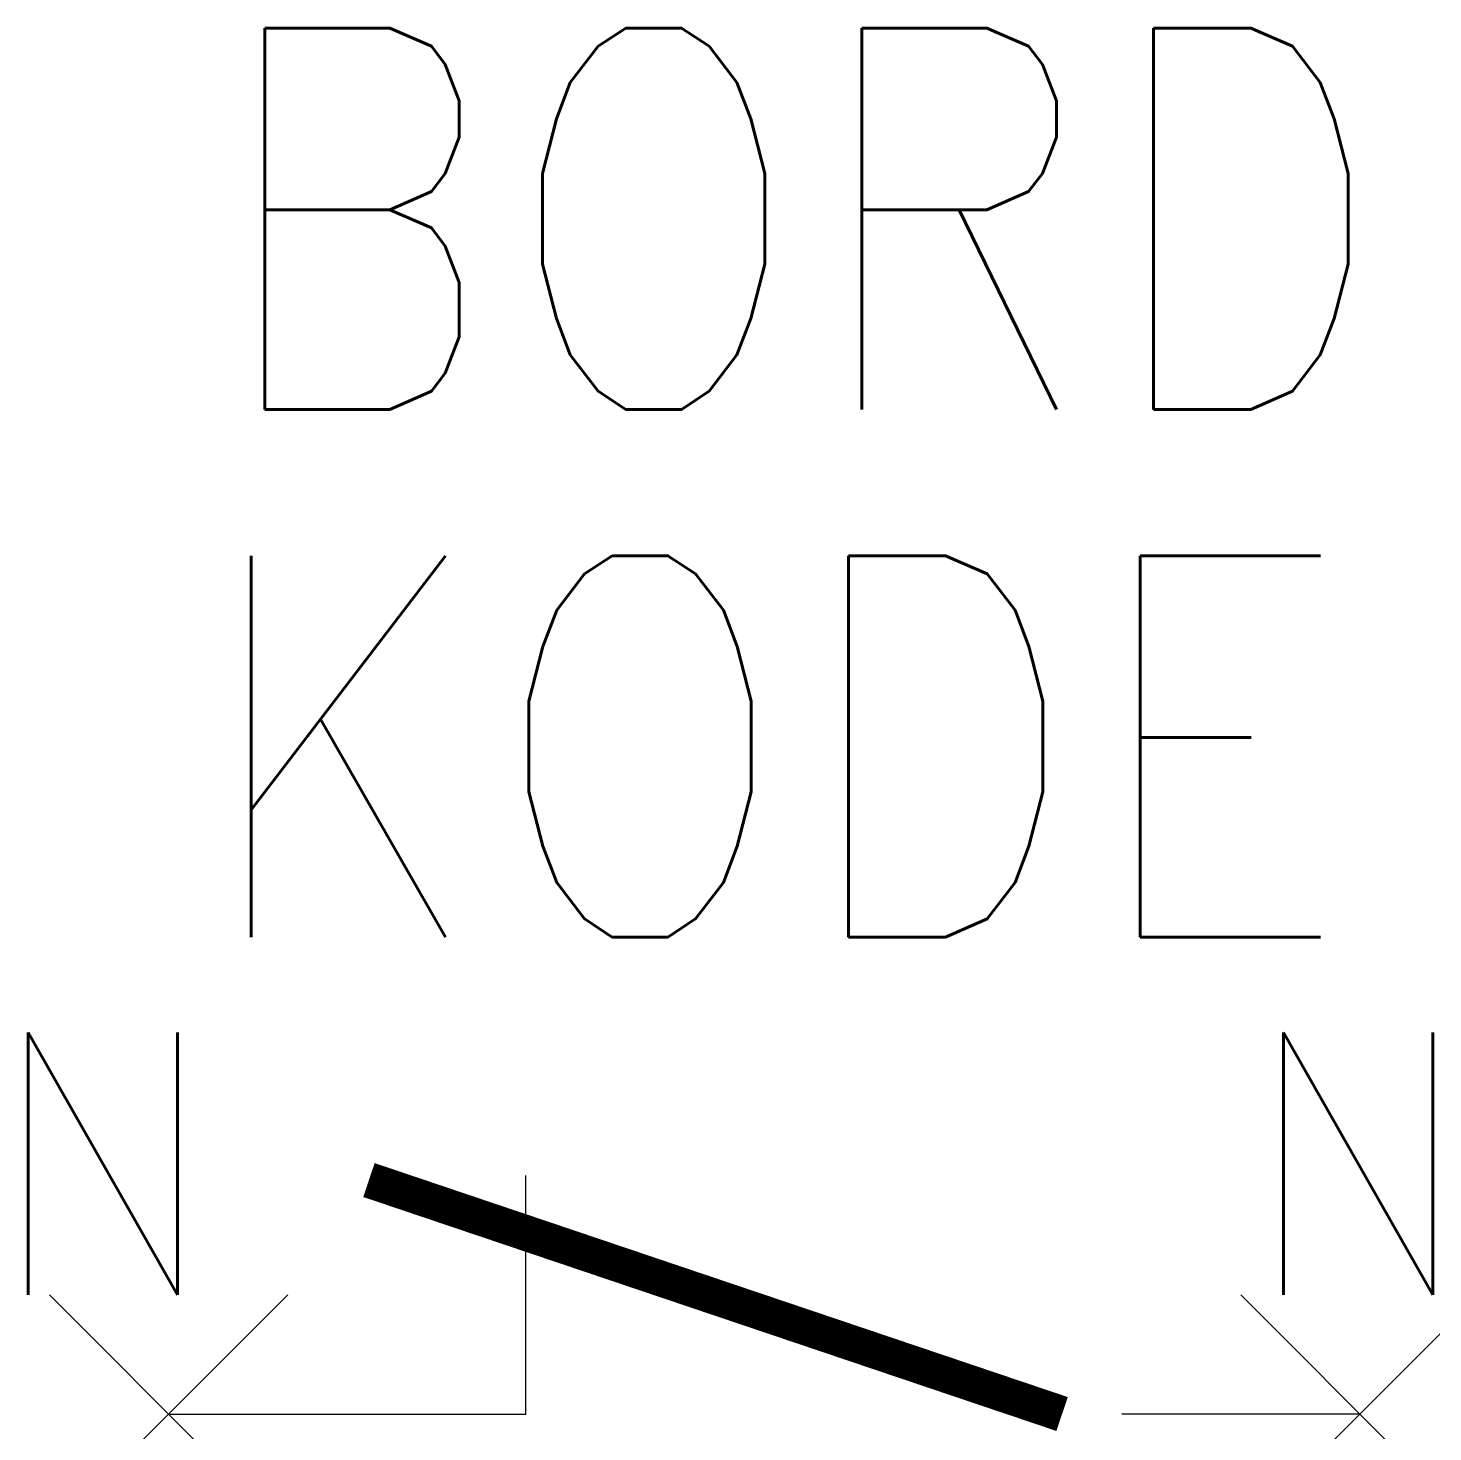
# Model space of a CAD drawing. Extents: x 188.8 to 200.6, y 221.8 to 233.6.
import ezdxf
from ezdxf.enums import TextEntityAlignment as Align

# ---------------------------------------------------------------- set-up
doc = ezdxf.new("R2010")
doc.units = 0
doc.header["$LTSCALE"] = 6
doc.header["$PDMODE"] = 3
for name, color, linetype in [('1', 7, 'CONTINUOUS'), ('10', 1, 'CONTINUOUS'), ('11', 3, 'CONTINUOUS'), ('12', 2, 'CONTINUOUS'), ('C', 7, 'CONTINUOUS')]:
    doc.layers.add(name, color=color, linetype=linetype)
doc.styles.get("Standard").update_dxf_attribs({"font": 'simplex', "width": 0.85})

msp = doc.modelspace()

# ---------------------------------------------------------------- linework, layer by layer
at = {"layer": '1', "color": 0}
for p, q in [((193, 222), (193, 224)), ((190, 222), (193, 222)), ((200, 222), (198, 222))]:
    msp.add_line(p, q, dxfattribs=at)
at = {"layer": '1', "color": 0, "const_width": 0.3}
msp.add_lwpolyline([(197.5, 222), (191.682, 223.963)], dxfattribs=at)
at = {"layer": 'C', "color": 0}
for p in [(190, 222), (200, 222)]:
    msp.add_point(p, dxfattribs=at)

# ---------------------------------------------------------------- texts
at = {"layer": '10', "color": 0, "width": 0.95}
msp.add_attdef('N', text='', height=2.2, dxfattribs=at).set_placement((190.433, 223), align=Align.RIGHT)
msp.add_attdef('N', (199, 223), '', height=2.2, dxfattribs=at)
at = {"layer": '11', "color": 0, "width": 0.85}
msp.add_attdef('BORD', (190.341, 230.428), '', height=3.2, dxfattribs=at)
at = {"layer": '12', "color": 0, "width": 0.85}
msp.add_attdef('KODE', text='', height=3.2, dxfattribs=at).set_placement((195.065, 226.001), align=Align.CENTER)

doc.saveas('drawing.dxf')
